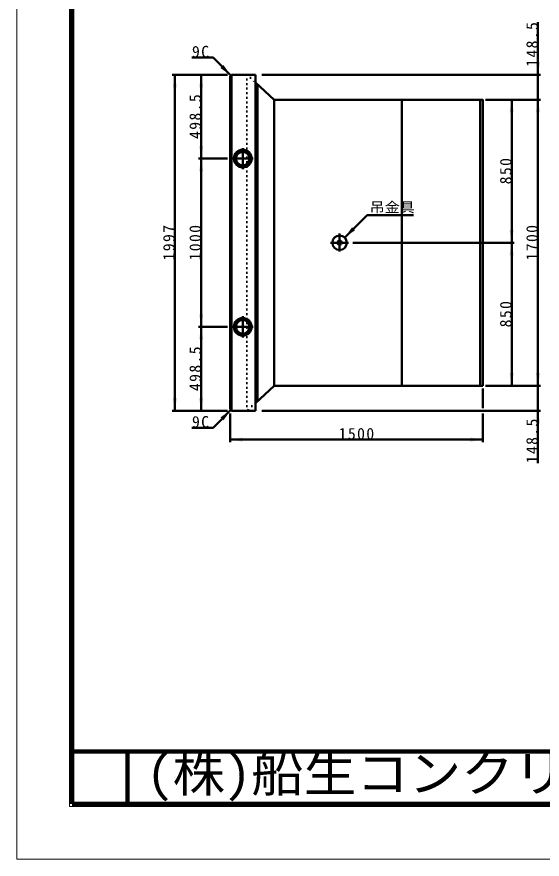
# Model space of a CAD drawing. Units: millimetres, scale not verified. Extents: x -2102 to 2102, y -1485 to 1485.
# Drawn here: x -2102 to -1104, y -1485 to 117 of the extents above; entities that cross this region are included whole.
import ezdxf
from ezdxf.enums import TextEntityAlignment as Align

# ---------------------------------------------------------------- set-up
doc = ezdxf.new("R2010")
doc.units = ezdxf.units.MM
doc.header["$LTSCALE"] = 5
doc.linetypes.add('DOTTED', pattern=[1.75, 0.25, -1.5])
doc.linetypes.add('LONG_DASHED_DOTTED', pattern=[15.25, 12, -1.5, 0.25, -1.5])
doc.layers.add('0-0_V-nasSTD', color=7, linetype='Continuous', lineweight=50)
doc.layers.add('0-1_0', color=7, linetype='Continuous', lineweight=100)
doc.styles.add('ＭＳ ゴシック', font='')
doc.styles.get('ＭＳ ゴシック').set_extended_font_data('MS Gothic')

msp = doc.modelspace()

# ---------------------------------------------------------------- linework, layer by layer
at = {"layer": '0-0_V-nasSTD', "lineweight": 100}
for p, q in [((-1997.5, 1380), (-1997.5, -1380)), ((-1997.5, -1380), (1997.5, -1380))]:
    msp.add_line(p, q, dxfattribs=at)
at = {"layer": '0-0_V-nasSTD'}
for p, q in [((-1112.279, 6.866), (-1112.279, 106.866)), ((-1702.279, 6.866), (-1807.279, 6.866)), ((-1802.279, 6.866), (-1802.279, -632.174)), ((-1752.279, -152.654), (-1752.279, 6.866)), ((-1694.399, 6.866), (-1697.279, 3.986)), ((-1697.279, 3.986), (-1697.279, -629.294)), ((-1649.279, 6.866), (-1694.399, 6.866)), ((-1694.399, -632.174), (-1694.399, 6.866)), ((-1649.279, -632.174), (-1649.279, 6.866)), ((-1637.279, 6.866), (-1107.279, 6.866)), ((-1649.279, -7.766), (-1613.317, -40.654)), ((-1645.317, -613.918), (-1645.317, -11.39)), ((-1645.314, -613.917), (-1645.314, -11.391)), ((-1370.879, -584.654), (-1370.879, -40.654)), ((-1222.079, -584.654), (-1222.079, -40.654)), ((-1212.279, -40.654), (-1107.279, -40.654)), ((-1162.279, -312.654), (-1162.279, -40.654)), ((-1702.279, -152.654), (-1757.279, -152.654)), ((-1752.279, -472.654), (-1752.279, -152.654)), ((-1479.549, -302.924), (-1437.123, -260.498)), ((-1437.123, -260.498), (-1349.123, -260.498)), ((-1464.279, -312.654), (-1157.279, -312.654)), ((-1162.279, -584.654), (-1162.279, -312.654)), ((-1702.279, -472.654), (-1757.279, -472.654)), ((-1752.279, -632.174), (-1752.279, -472.654)), ((-1613.317, -584.654), (-1649.279, -617.542)), ((-1217.279, -627.174), (-1217.279, -589.654)), ((-1212.279, -584.654), (-1107.279, -584.654)), ((-1112.279, -584.654), (-1112.279, -632.174)), ((-1702.279, -632.174), (-1807.279, -632.174)), ((-1697.279, -629.294), (-1694.399, -632.174)), ((-1697.279, -692.174), (-1697.279, -637.174)), ((-1694.399, -632.174), (-1649.279, -632.174)), ((-1637.279, -632.174), (-1107.279, -632.174)), ((-1217.279, -692.174), (-1217.279, -637.174)), ((-1112.279, -632.174), (-1112.279, -732.174)), ((-1217.279, -687.174), (-1697.279, -687.174))]:
    msp.add_line(p, q, dxfattribs=at)
at = {"layer": '0-0_V-nasSTD', "linetype": 'DOTTED'}
for p, q in [((-1665.279, 6.866), (-1649.279, -7.766)), ((-1665.279, -632.174), (-1665.279, 6.866)), ((-1649.279, -617.542), (-1665.279, -632.174))]:
    msp.add_line(p, q, dxfattribs=at)
at = {"layer": '0-0_V-nasSTD', "linetype": 'LONG_DASHED_DOTTED'}
for p, q in [((-1673.279, -132.654), (-1673.279, -172.654)), ((-1693.279, -152.654), (-1653.279, -152.654)), ((-1489.279, -295.214), (-1489.279, -329.134)), ((-1506.239, -312.654), (-1472.319, -312.654)), ((-1673.279, -452.654), (-1673.279, -492.654)), ((-1693.279, -472.654), (-1653.279, -472.654))]:
    msp.add_line(p, q, dxfattribs=at)
at = {"layer": '0-0_V-nasSTD', "lineweight": 18}
for points in [[(-2102.5, -1485), (-2102.5, 1485), (2102.5, 1485), (2102.5, -1485)], [(-2002.5, -1385), (-2002.5, 1385), (2002.5, 1385), (2002.5, -1385)]]:
    msp.add_lwpolyline(points, close=True, dxfattribs=at)
at = {"layer": '0-0_V-nasSTD'}
for points in [[(-1695.839, 5.426), (-1729.78, 39.367), (-1769.78, 39.367)], [(-1112.279, -584.654), (-1112.279, -40.654), (-1112.279, 6.866)], [(-1217.279, -584.654), (-1217.279, -40.654), (-1613.314, -40.654)], [(-1217.279, -584.654), (-1613.314, -584.654), (-1613.314, -40.654)], [(-1695.839, -630.734), (-1729.78, -664.675), (-1769.78, -664.675)]]:
    msp.add_lwpolyline(points, dxfattribs=at)
for centre, radius in [((-1673.279, -152.654), 16.8), ((-1673.279, -152.654), 14.4), ((-1673.279, -152.654), 12.8), ((-1489.279, -312.654), 13.76), ((-1489.279, -312.654), 4), ((-1673.279, -472.654), 16.8), ((-1673.279, -472.654), 14.4), ((-1673.279, -472.654), 12.8)]:
    msp.add_circle(centre, radius, dxfattribs=at)
for points in [[(-1715.638, 19.568), (-1712.809, 22.397), (-1695.839, 5.426)], [(-1712.809, 22.397), (-1709.981, 25.225), (-1695.839, 5.426)], [(-1116.279, 30.866), (-1112.279, 6.866), (-1112.279, 30.866)], [(-1112.279, 6.866), (-1112.279, 30.866), (-1108.279, 30.866)], [(-1806.279, -17.134), (-1802.279, -17.134), (-1802.279, 6.866)], [(-1802.279, -17.134), (-1802.279, 6.866), (-1798.279, -17.134)], [(-1756.279, -17.134), (-1752.279, -17.134), (-1752.279, 6.866)], [(-1752.279, -17.134), (-1752.279, 6.866), (-1748.279, -17.134)], [(-1166.279, -64.654), (-1162.279, -64.654), (-1162.279, -40.654)], [(-1162.279, -64.654), (-1162.279, -40.654), (-1158.279, -64.654)], [(-1116.279, -64.654), (-1112.279, -64.654), (-1112.279, -40.654)], [(-1112.279, -64.654), (-1112.279, -40.654), (-1108.279, -64.654)], [(-1756.279, -128.654), (-1752.279, -152.654), (-1752.279, -128.654)], [(-1752.279, -152.654), (-1752.279, -128.654), (-1748.279, -128.654)], [(-1756.279, -176.654), (-1752.279, -176.654), (-1752.279, -152.654)], [(-1752.279, -176.654), (-1752.279, -152.654), (-1748.279, -176.654)], [(-1479.549, -302.924), (-1465.407, -283.125), (-1462.579, -285.954)], [(-1479.549, -302.924), (-1462.579, -285.954), (-1459.75, -288.782)], [(-1166.279, -288.654), (-1162.279, -312.654), (-1162.279, -288.654)], [(-1162.279, -312.654), (-1162.279, -288.654), (-1158.279, -288.654)], [(-1166.279, -336.654), (-1162.279, -336.654), (-1162.279, -312.654)], [(-1162.279, -336.654), (-1162.279, -312.654), (-1158.279, -336.654)], [(-1756.279, -448.654), (-1752.279, -472.654), (-1752.279, -448.654)], [(-1752.279, -472.654), (-1752.279, -448.654), (-1748.279, -448.654)], [(-1756.279, -496.654), (-1752.279, -496.654), (-1752.279, -472.654)], [(-1752.279, -496.654), (-1752.279, -472.654), (-1748.279, -496.654)], [(-1166.279, -560.654), (-1162.279, -584.654), (-1162.279, -560.654)], [(-1162.279, -584.654), (-1162.279, -560.654), (-1158.279, -560.654)], [(-1116.279, -560.654), (-1112.279, -584.654), (-1112.279, -560.654)], [(-1112.279, -584.654), (-1112.279, -560.654), (-1108.279, -560.654)], [(-1806.279, -608.174), (-1802.279, -632.174), (-1802.279, -608.174)], [(-1802.279, -632.174), (-1802.279, -608.174), (-1798.279, -608.174)], [(-1756.279, -608.174), (-1752.279, -632.174), (-1752.279, -608.174)], [(-1752.279, -632.174), (-1752.279, -608.174), (-1748.279, -608.174)], [(-1715.638, -644.876), (-1712.809, -647.705), (-1695.839, -630.734)], [(-1712.809, -647.705), (-1709.981, -650.533), (-1695.839, -630.734)], [(-1116.279, -656.174), (-1112.279, -656.174), (-1112.279, -632.174)], [(-1112.279, -656.174), (-1112.279, -632.174), (-1108.279, -656.174)], [(-1697.279, -687.174), (-1673.279, -687.174), (-1673.279, -683.174)], [(-1697.279, -687.174), (-1673.279, -691.174), (-1673.279, -687.174)], [(-1241.279, -687.174), (-1241.279, -683.174), (-1217.279, -687.174)], [(-1241.279, -691.174), (-1241.279, -687.174), (-1217.279, -687.174)]]:
    msp.add_solid(points, dxfattribs=at)
at = {"layer": '0-1_0'}
for p, q in [((-1997.5, -1280), (1997.5, -1280)), ((-1892.5, -1280), (-1892.5, -1380))]:
    msp.add_line(p, q, dxfattribs=at)

# ---------------------------------------------------------------- texts
at = {"layer": '0-0_V-nasSTD', "style": 'ＭＳ ゴシック'}
for s, height, width, p in [('吊金具', 19.06, 1.1, (-1432.123, -260.498)), ('(株)船生コンクリート工業', 69.65, 1.05, (-1856.5, -1377.45))]:
    msp.add_text(s, height=height, dxfattribs=dict(at, width=width)).set_placement(p, align=Align.BOTTOM_LEFT)
at = {"layer": '0-0_V-nasSTD', "char_height": 21.99, "attachment_point": 7, "rotation": 90, "style": 'ＭＳ ゴシック'}
for s, insert in [('\\T1.17;148.5', (-1112.279, 21.866)), ('\\T1.17;498.5', (-1752.279, -115.394)), ('\\T1.17;850', (-1162.279, -201.654)), ('\\T1.17;1997', (-1802.279, -346.404)), ('\\T1.17;1000', (-1752.279, -346.404)), ('\\T1.17;1700', (-1112.279, -346.404)), ('\\T1.17;850', (-1162.279, -473.654)), ('\\T1.17;498.5', (-1752.279, -594.914)), ('\\T1.17;148.5', (-1112.279, -732.174))]:
    msp.add_mtext(s, dxfattribs=dict(at, insert=insert))
at = {"layer": '0-0_V-nasSTD', "char_height": 21.99, "attachment_point": 7, "style": 'ＭＳ ゴシック'}
for s, insert in [('\\T1.17;9C', (-1769.78, 39.367)), ('\\T1.17;9C', (-1769.78, -664.675)), ('\\T1.17;1500', (-1491.029, -687.174))]:
    msp.add_mtext(s, dxfattribs=dict(at, insert=insert))

doc.saveas('drawing.dxf')
